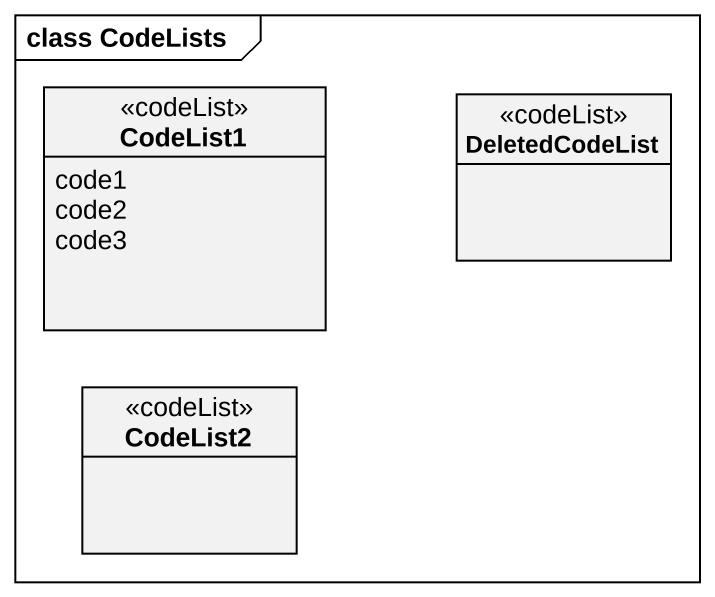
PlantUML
@startuml
mainframe class CodeLists
hide circle
hide empty members
class CodeList1 <<codeList>> {
  code1
  code2
  code3
}
class DeletedCodeList <<codeList>>
class CodeList2 <<codeList>>
@enduml
